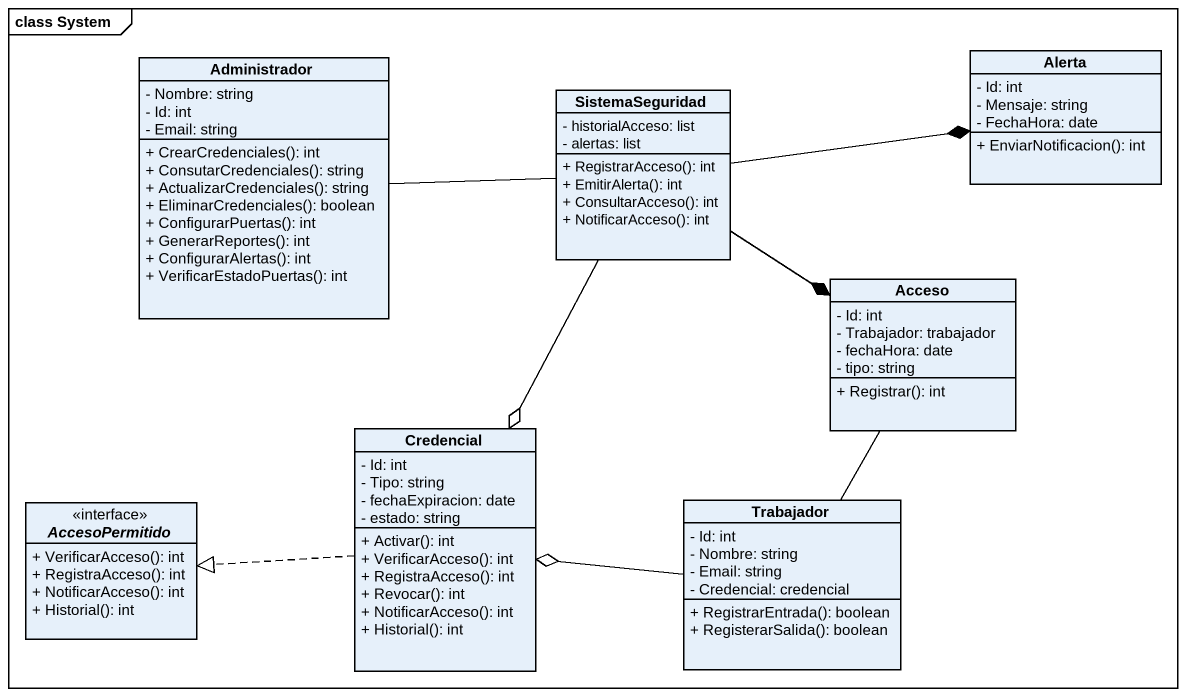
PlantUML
@startuml
mainframe class System
hide circle
hide empty members
skinparam classAttributeIconSize 0
class Administrador {
  - Nombre: string
  - Id: int
  - Email: string
  + CrearCredenciales(): int
  + ConsutarCredenciales(): string
  + ActualizarCredenciales(): string
  + EliminarCredenciales(): boolean
  + ConfigurarPuertas(): int
  + GenerarReportes(): int
  + ConfigurarAlertas(): int
  + VerificarEstadoPuertas(): int
}
class SistemaSeguridad {
  - historialAcceso: list
  - alertas: list
  + RegistrarAcceso(): int
  + EmitirAlerta(): int
  + ConsultarAcceso(): int
  + NotificarAcceso(): int
}
class Alerta {
  - Id: int
  - Mensaje: string
  - FechaHora: date
  + EnviarNotificacion(): int
}
class Acceso {
  - Id: int
  - Trabajador: trabajador
  - fechaHora: date
  - tipo: string
  + Registrar(): int
}
class Credencial {
  - Id: int
  - Tipo: string
  - fechaExpiracion: date
  - estado: string
  + Activar(): int
  + VerificarAcceso(): int
  + RegistraAcceso(): int
  + Revocar(): int
  + NotificarAcceso(): int
  + Historial(): int
}
interface AccesoPermitido {
  + VerificarAcceso(): int
  + RegistraAcceso(): int
  + NotificarAcceso(): int
  + Historial(): int
}
class Trabajador {
  - Id: int
  - Nombre: string
  - Email: string
  - Credencial: credencial
  + RegistrarEntrada(): boolean
  + RegisterarSalida(): boolean
}
Administrador -right- SistemaSeguridad
SistemaSeguridad -right-* Alerta
SistemaSeguridad --* Acceso
SistemaSeguridad --o Credencial
Credencial .left.|> AccesoPermitido
Trabajador -up- Acceso
Trabajador -left-o Credencial
@enduml
